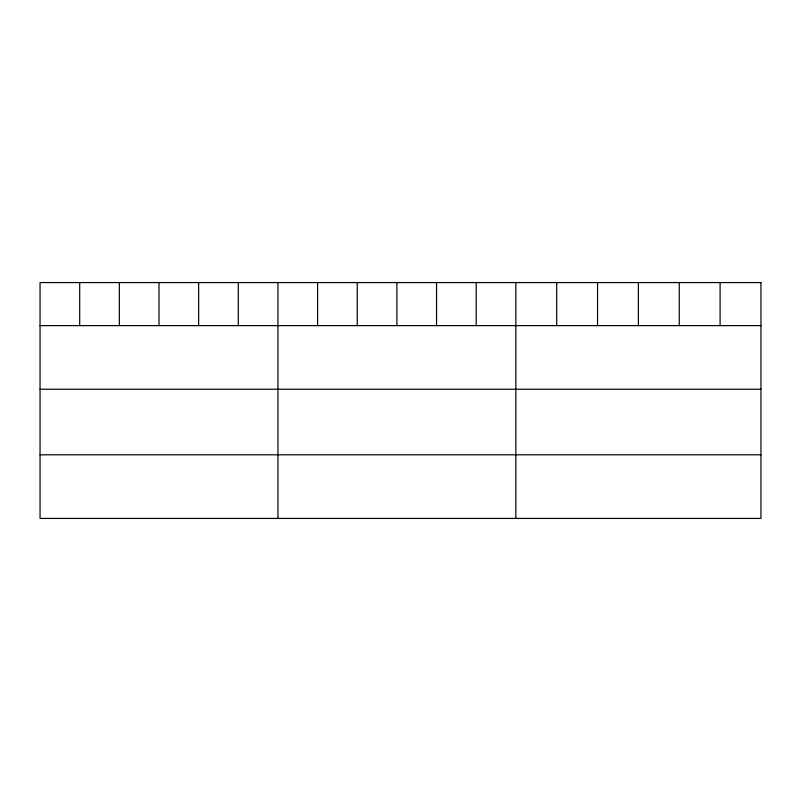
<?xml version="1.0" encoding="UTF-8"?>
<svg xmlns="http://www.w3.org/2000/svg" width="801" height="801" viewBox="0 0 801 801"><rect width="100%" height="100%" fill="white"/><g stroke="black" fill="none" stroke-linecap="round" stroke-linejoin="round"><path stroke-width="1.2" d="M40.05 325.617L760.95 325.617M40.05 389.246L760.95 389.246M40.05 454.798L760.95 454.798M720.099 282.573L720.099 325.617M679.248 282.573L679.248 325.617M638.397 282.573L638.397 325.617M597.546 282.573L597.546 325.617M556.695 282.573L556.695 325.617M515.844 282.573L515.844 518.427M476.195 282.573L476.195 325.617M436.545 282.573L436.545 325.617M396.895 282.573L396.895 325.617M357.246 282.573L357.246 325.617M317.596 282.573L317.596 325.617M277.947 282.573L277.947 518.427M238.297 282.573L238.297 325.617M198.648 282.573L198.648 325.617M158.999 282.573L158.999 325.617M119.349 282.573L119.349 325.617M79.699 282.573L79.699 325.617M760.95 282.573L40.05 282.573L40.05 518.427L760.95 518.427L760.95 282.573"/></g></svg>
